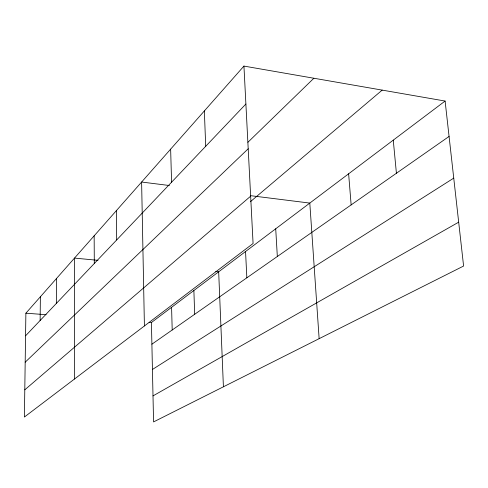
<?xml version="1.0" encoding="UTF-8"?>
<svg xmlns="http://www.w3.org/2000/svg" width="488" height="488" viewBox="0 0 488 488"><rect width="100%" height="100%" fill="white"/><g stroke="black" fill="none" stroke-linecap="round" stroke-linejoin="round"><path stroke-width="0.73" d="M74.457 379.048L74.505 258.097L98.003 260.33M56.346 303.426L56.486 278.514M40.132 320.482L40.376 296.771M243.939 66.081L25.882 313.198L24.4 417.026L253.083 243.506L243.939 66.081L445.105 101.046L463.6 266.039L153.561 421.919L151.426 322.513L445.105 101.046M25.559 335.817L245.891 104.017M247.916 142.276L313.888 78.239M25.181 362.212L248.203 148.779M24.79 389.82L250.643 196.188M250.338 201.751L382.195 90.109M151.89 344.192L449.076 136.439M152.433 369.471L453.748 178.12M153 395.896L458.683 222.174M25.882 313.198L46.098 314.699M149.151 322.342L151.426 322.513M215.666 271.517L218.673 271.804L223.412 386.801M169.421 185.519L141.612 182.042L144.411 325.96M250.606 195.676L309.801 203.081L319.14 338.672M393.261 140.148L396.415 173.252M348.627 173.801L351.147 204.899M275.714 228.787L277.33 256.499M245.549 251.534L246.849 277.812M204.344 110.953L205.716 146.284M193.876 290.5L194.681 314.278M170.641 149.145L171.581 182.195M171.581 307.312L172.203 329.992M116.345 210.682L116.693 239.944M94.153 235.832L94.3 263.502"/></g></svg>
